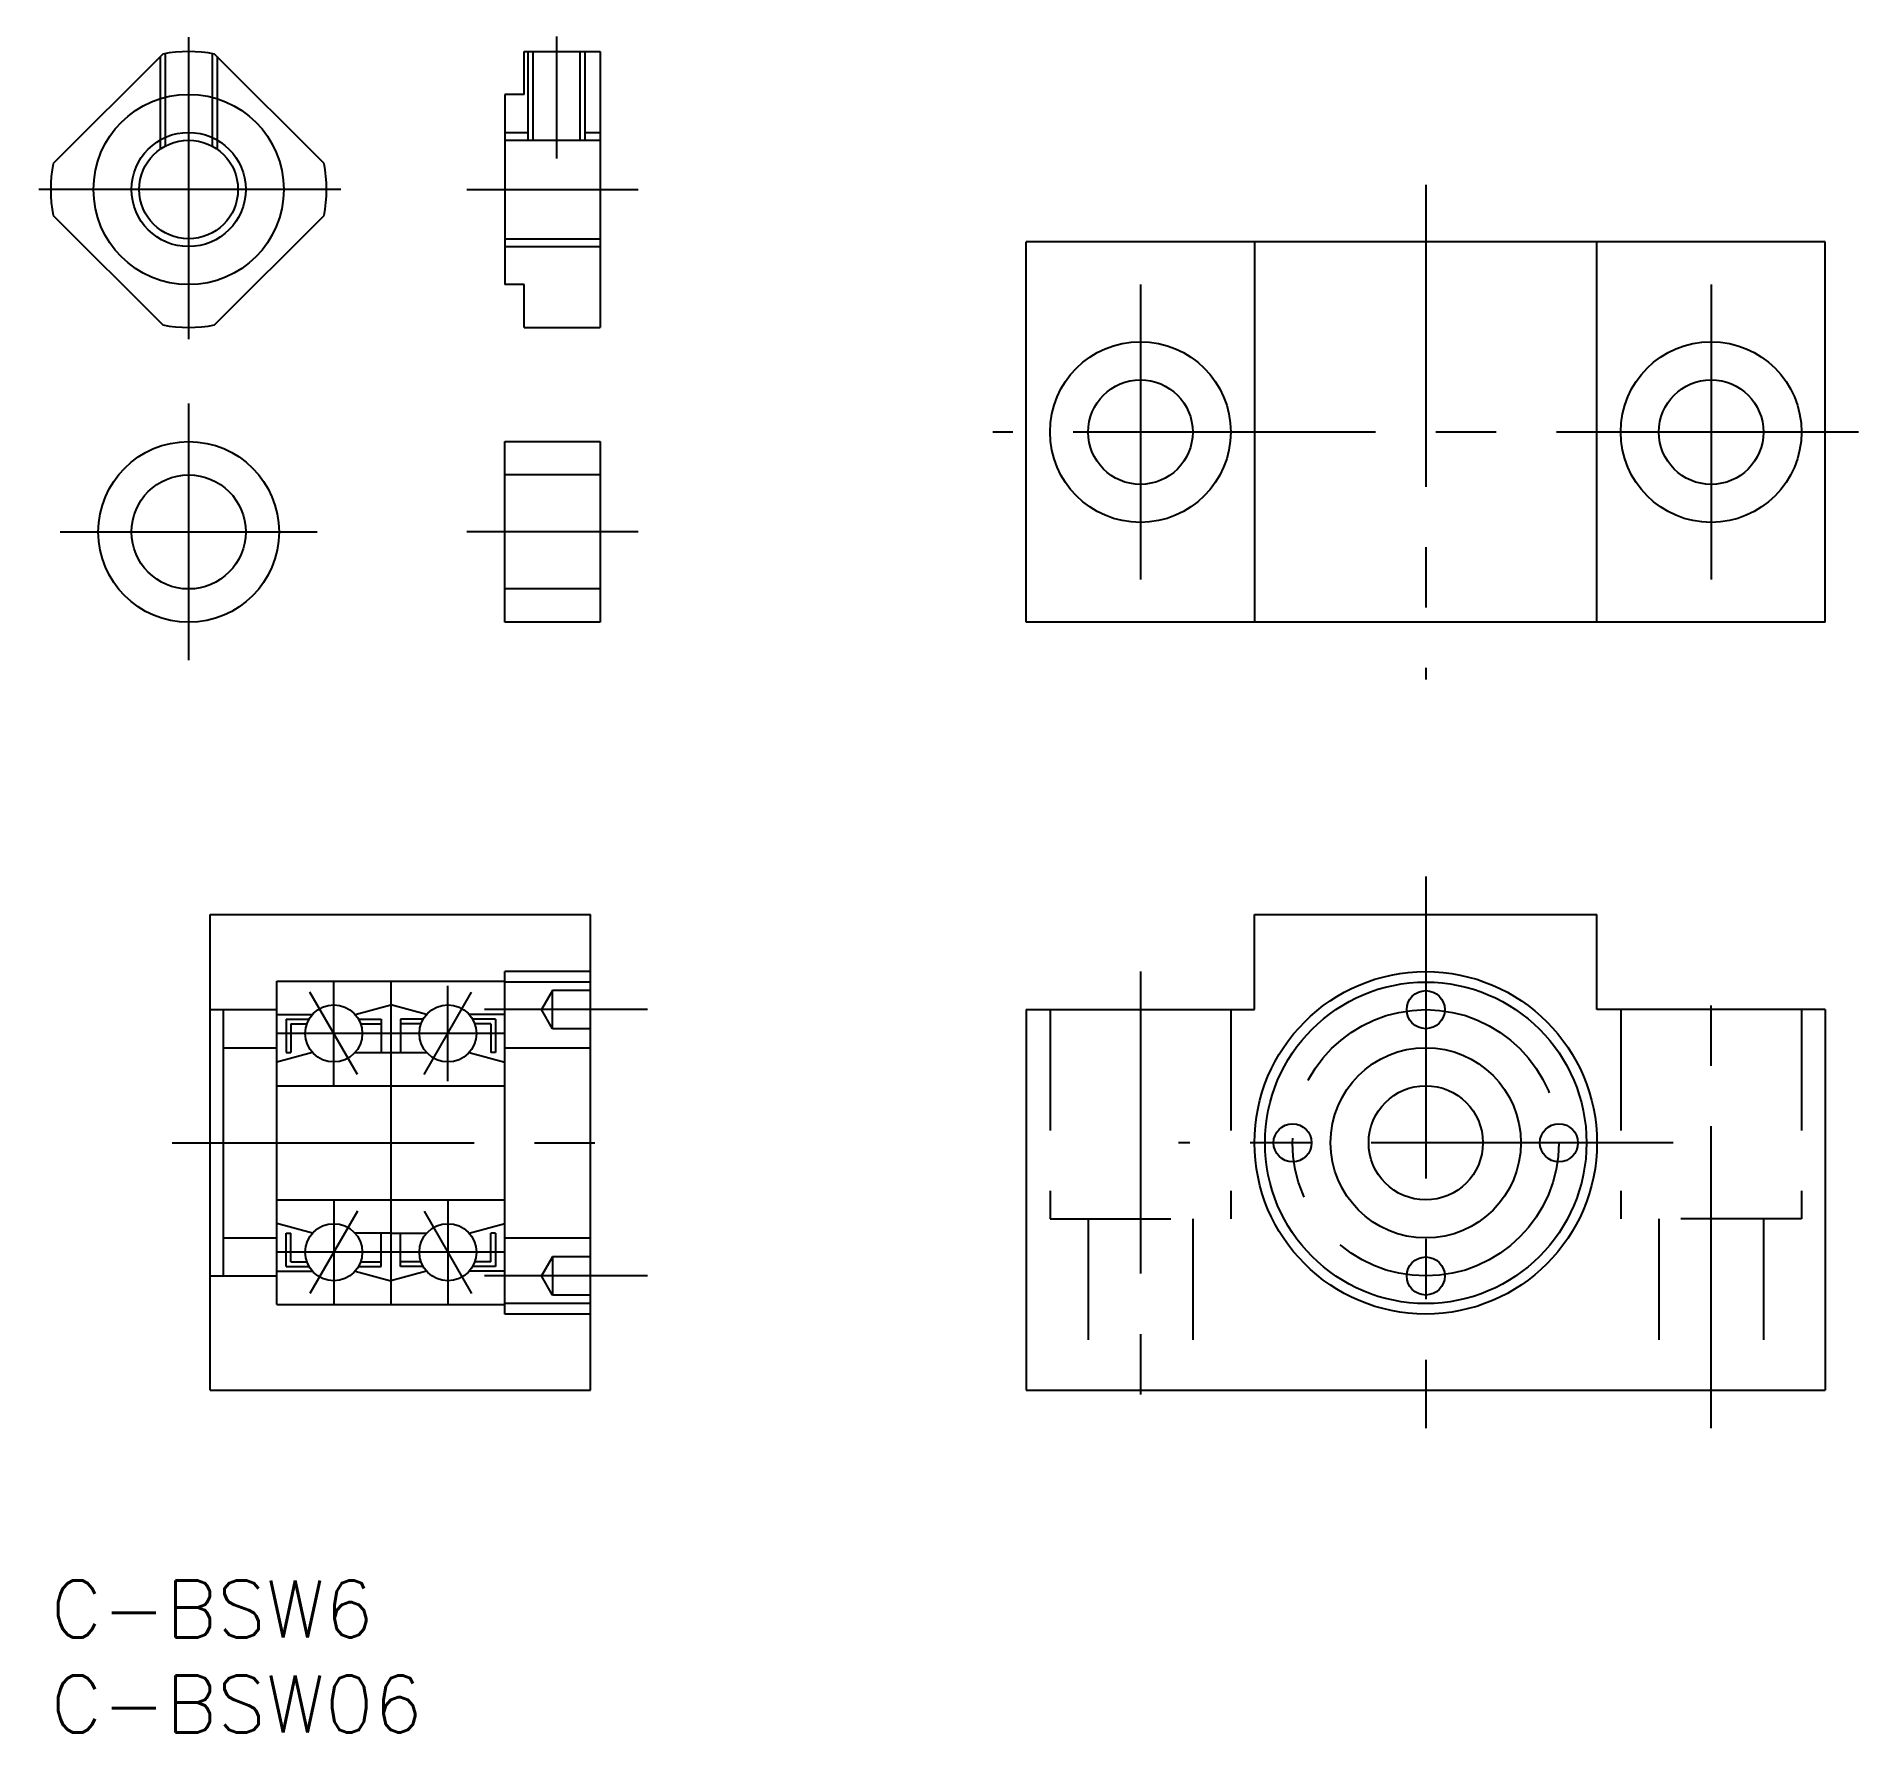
# Model space of a CAD drawing. Extents: x -0.8 to 95, y -8 to 81.2.
import ezdxf

# ---------------------------------------------------------------- set-up
doc = ezdxf.new("R2010")
doc.units = 0
doc.header["$LTSCALE"] = 0.5
doc.linetypes.add('CENTER', pattern=[50.8, 31.75, -6.35, 6.35, -6.35])
doc.linetypes.add('DASHED', pattern=[19.05, 12.7, -6.35])
for name, color, linetype in [('MSM_CENTER', 1, 'CENTER'), ('MSM_CONTINUOUS', 7, 'CONTINUOUS'), ('MSM_DASHED', 4, 'DASHED'), ('MSM_NARROW', 5, 'CONTINUOUS'), ('MSM_PART_NUMBER', 7, 'CONTINUOUS')]:
    doc.layers.add(name, color=color, linetype=linetype)
doc.styles.get("Standard").update_dxf_attribs({"font": 'txt.shx', "height": 3, "bigfont": 'bigfont.shx'})

# ---------------------------------------------------------------- blocks, each defined once
blk = doc.blocks.new('*U8')
at = {"layer": 'MSM_PART_NUMBER'}
blk.add_text('C-BSW6', height=3, dxfattribs=at).set_placement((0, -3))
blk = doc.blocks.new('*U9')
at = {"layer": 'MSM_PART_NUMBER'}
blk.add_text('C-BSW06', height=3, dxfattribs=at).set_placement((0, -8))

msp = doc.modelspace()

# ---------------------------------------------------------------- linework, layer by layer
at = {"layer": 'MSM_CENTER'}
for p, q in [((7.25, 81.113), (7.25, 65.113)), ((26.578, 81.159), (26.578, 74.749)), ((15.25, 73.113), (-0.75, 73.113)), ((21.878, 73.113), (30.878, 73.113)), ((72.278, 73.363), (72.278, 47.363)), ((57.278, 68.113), (57.278, 52.613)), ((87.278, 68.113), (87.278, 52.613)), ((7.25, 61.863), (7.25, 48.363)), ((95.028, 60.363), (49.528, 60.363)), ((0.5, 55.113), (14, 55.113)), ((30.878, 55.113), (21.878, 55.113)), ((72.278, 37), (72.278, 8)), ((57.278, 32), (57.278, 8)), ((87.278, 8), (87.278, 32)), ((16.127, 26.586), (13.629, 30.914)), ((14.878, 26), (14.878, 31.5)), ((19.629, 26.586), (22.127, 30.914)), ((20.878, 26.25), (20.878, 31.25)), ((31.378, 30), (22.8, 30)), ((23.878, 28.75), (11.878, 28.75)), ((6.378, 23), (30.378, 23)), ((85.278, 23), (59.278, 23)), ((16.127, 19.414), (13.629, 15.086)), ((14.878, 20), (14.878, 14.5)), ((19.629, 19.414), (22.127, 15.086)), ((20.878, 20), (20.878, 14.5)), ((23.878, 17.25), (11.878, 17.25)), ((31.378, 16), (22.8, 16))]:
    msp.add_line(p, q, dxfattribs=at)
msp.add_circle((72.278, 23), 7, dxfattribs=at)
at = {"layer": 'MSM_CONTINUOUS'}
for p, q in [((5.885, 80.234), (0.13, 74.478)), ((14.37, 74.478), (8.615, 80.234)), ((24.878, 80.363), (28.878, 80.363)), ((24.878, 78.113), (24.878, 80.363)), ((25.348, 80.363), (25.348, 75.707)), ((27.807, 80.363), (27.807, 75.707)), ((28.878, 80.363), (28.878, 65.863)), ((23.878, 78.113), (23.878, 68.113)), ((24.878, 78.113), (23.878, 78.113)), ((23.878, 75.707), (28.878, 75.707)), ((0.13, 71.748), (5.885, 65.993)), ((8.615, 65.993), (14.37, 71.748)), ((23.878, 70.519), (28.878, 70.519)), ((51.278, 50.363), (51.278, 70.363)), ((93.278, 70.363), (51.278, 70.363)), ((63.278, 70.363), (63.278, 50.363)), ((81.278, 50.363), (81.278, 70.363)), ((93.278, 50.363), (93.278, 70.363)), ((24.878, 68.113), (23.878, 68.113)), ((24.878, 65.863), (24.878, 68.113)), ((24.878, 65.863), (28.878, 65.863)), ((23.878, 50.363), (23.878, 59.863)), ((23.878, 59.863), (28.878, 59.863)), ((28.878, 59.863), (28.878, 50.363)), ((28.878, 58.113), (23.878, 58.113)), ((28.878, 52.113), (23.878, 52.113)), ((28.878, 50.363), (23.878, 50.363)), ((93.278, 50.363), (51.278, 50.363)), ((8.378, 10), (8.378, 35)), ((8.378, 35), (28.378, 35)), ((28.378, 10), (28.378, 35)), ((63.278, 35), (81.278, 35)), ((63.278, 30), (63.278, 35)), ((81.278, 30), (81.278, 35)), ((23.878, 14), (23.878, 32)), ((28.378, 32), (23.878, 32)), ((11.878, 14.5), (11.878, 31.5)), ((11.878, 31.5), (23.878, 31.5)), ((17.878, 31.5), (17.878, 14.5)), ((28.378, 31.45), (23.878, 31.45)), ((26.378, 31), (25.8, 30)), ((26.378, 29), (26.378, 31)), ((28.378, 31), (26.378, 31)), ((8.378, 30), (11.878, 30)), ((9.078, 16), (9.078, 30)), ((11.878, 29.75), (13.76, 29.75)), ((15.996, 29.75), (17.878, 30.254)), ((19.76, 29.75), (17.878, 30.254)), ((23.878, 29.75), (21.996, 29.75)), ((26.378, 29), (25.8, 30)), ((51.278, 30), (63.278, 30)), ((51.278, 30), (51.278, 10)), ((93.278, 30), (81.278, 30)), ((93.278, 30), (93.278, 10)), ((12.378, 29.5), (13.579, 29.5)), ((12.378, 29.5), (12.378, 27.75)), ((12.628, 29.25), (13.464, 29.25)), ((12.628, 29.25), (12.628, 27.75)), ((16.177, 29.5), (17.378, 29.5)), ((16.292, 29.25), (17.378, 29.25)), ((17.378, 29.5), (17.378, 27.75)), ((18.378, 29.5), (18.378, 27.75)), ((19.579, 29.5), (18.378, 29.5)), ((19.464, 29.25), (18.378, 29.25)), ((23.378, 29.5), (22.177, 29.5)), ((23.128, 29.25), (22.292, 29.25)), ((23.128, 29.25), (23.128, 27.75)), ((23.378, 29.5), (23.378, 27.75)), ((28.378, 29), (26.378, 29)), ((9.078, 28), (11.878, 28)), ((23.878, 28), (28.378, 28)), ((13.76, 27.75), (11.878, 27.246)), ((12.378, 27.75), (12.628, 27.75)), ((15.996, 27.75), (19.76, 27.75)), ((21.996, 27.75), (23.878, 27.246)), ((23.378, 27.75), (23.128, 27.75)), ((11.878, 26), (23.878, 26)), ((11.878, 20), (23.878, 20)), ((13.76, 18.25), (11.878, 18.754)), ((12.378, 18.25), (12.628, 18.25)), ((12.378, 16.5), (12.378, 18.25)), ((12.628, 16.75), (12.628, 18.25)), ((17.878, 18.25), (15.996, 18.25)), ((17.378, 16.5), (17.378, 18.25)), ((17.878, 18.25), (19.76, 18.25)), ((18.378, 16.5), (18.378, 18.25)), ((21.996, 18.25), (23.878, 18.754)), ((23.378, 18.25), (23.128, 18.25)), ((23.128, 16.75), (23.128, 18.25)), ((23.378, 18.25), (23.378, 16.5)), ((9.078, 18), (11.878, 18)), ((23.878, 18), (28.378, 18)), ((12.378, 16.5), (13.579, 16.5)), ((12.628, 16.75), (13.464, 16.75)), ((16.177, 16.5), (17.378, 16.5)), ((16.292, 16.75), (17.378, 16.75)), ((19.464, 16.75), (18.378, 16.75)), ((19.579, 16.5), (18.378, 16.5)), ((23.378, 16.5), (22.177, 16.5)), ((23.128, 16.75), (22.292, 16.75)), ((26.378, 17), (25.8, 16)), ((26.378, 17), (26.378, 15)), ((28.378, 17), (26.378, 17)), ((8.378, 16), (11.878, 16)), ((11.878, 16.25), (13.76, 16.25)), ((15.996, 16.25), (17.878, 15.746)), ((19.76, 16.25), (17.878, 15.746)), ((23.878, 16.25), (21.996, 16.25)), ((26.378, 15), (25.8, 16)), ((11.878, 14.5), (23.878, 14.5)), ((28.378, 14.55), (23.878, 14.55)), ((28.378, 15), (26.378, 15)), ((28.378, 14), (23.878, 14)), ((8.378, 10), (28.378, 10)), ((51.278, 10), (93.278, 10))]:
    msp.add_line(p, q, dxfattribs=at)
for centre, radius in [((7.25, 73.113), 5), ((7.25, 73.113), 2.594), ((57.278, 60.363), 4.75), ((87.278, 60.363), 4.75), ((57.278, 60.363), 2.75), ((87.278, 60.363), 2.75), ((7.25, 55.113), 4.75), ((7.25, 55.113), 3), ((72.278, 23), 9), ((72.278, 23), 8.45), ((72.278, 30), 1), ((14.878, 28.75), 1.5), ((20.878, 28.75), 1.5), ((72.278, 23), 5), ((72.278, 23), 3), ((65.278, 23), 1), ((79.278, 23), 1), ((14.878, 17.25), 1.5), ((20.878, 17.25), 1.5), ((72.278, 16), 1)]:
    msp.add_circle(centre, radius, dxfattribs=at)
for start, end in [(79.14842, 100.85158), (169.14842, 190.85158), (349.14842, 10.85158), (259.14842, 280.85158)]:
    msp.add_arc((7.25, 73.113), 7.25, start, end, dxfattribs=at)
at = {"layer": 'MSM_DASHED'}
for p, q in [((5.75, 80.099), (5.75, 75.23)), ((6.02, 80.258), (6.02, 75.397)), ((8.48, 80.258), (8.48, 75.397)), ((8.75, 80.099), (8.75, 75.23)), ((52.528, 30), (52.528, 19)), ((62.028, 30), (62.028, 19)), ((82.528, 30), (82.528, 19)), ((92.028, 30), (92.028, 19)), ((52.528, 19), (62.028, 19)), ((54.528, 19), (54.528, 10)), ((60.028, 19), (60.028, 10)), ((92.028, 19), (82.528, 19)), ((84.528, 19), (84.528, 10)), ((90.028, 19), (90.028, 10))]:
    msp.add_line(p, q, dxfattribs=at)
at = {"layer": 'MSM_NARROW'}
for p, q in [((25.078, 80.363), (25.078, 75.707)), ((28.078, 80.363), (28.078, 75.707)), ((23.878, 76.113), (25.078, 76.113)), ((28.078, 76.113), (28.878, 76.113)), ((23.878, 70.113), (28.878, 70.113))]:
    msp.add_line(p, q, dxfattribs=at)
msp.add_circle((7.25, 73.113), 3, dxfattribs=at)

# ---------------------------------------------------------------- block references
at = {"layer": 'MSM_CONTINUOUS'}
for name in ['*U8', '*U9']:
    msp.add_blockref(name, (0, 0), dxfattribs=at)

doc.saveas('drawing.dxf')
